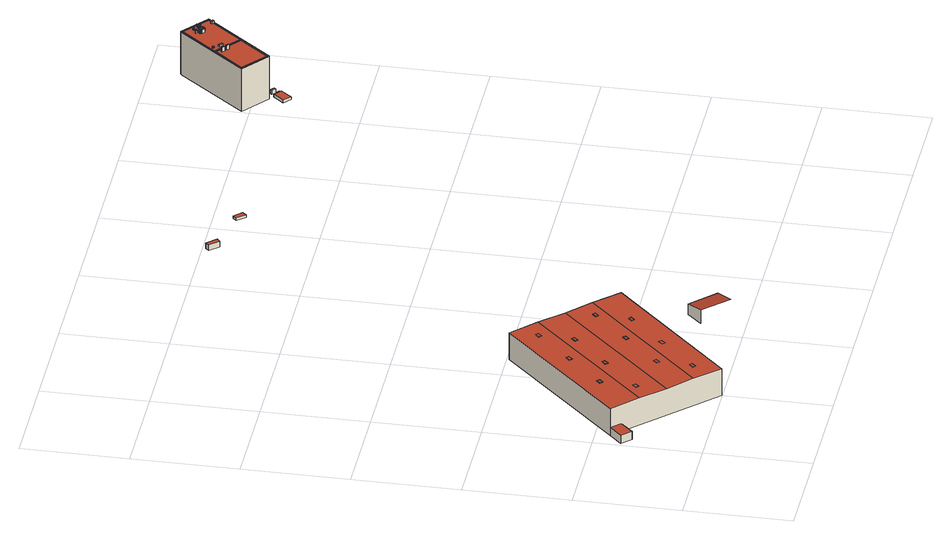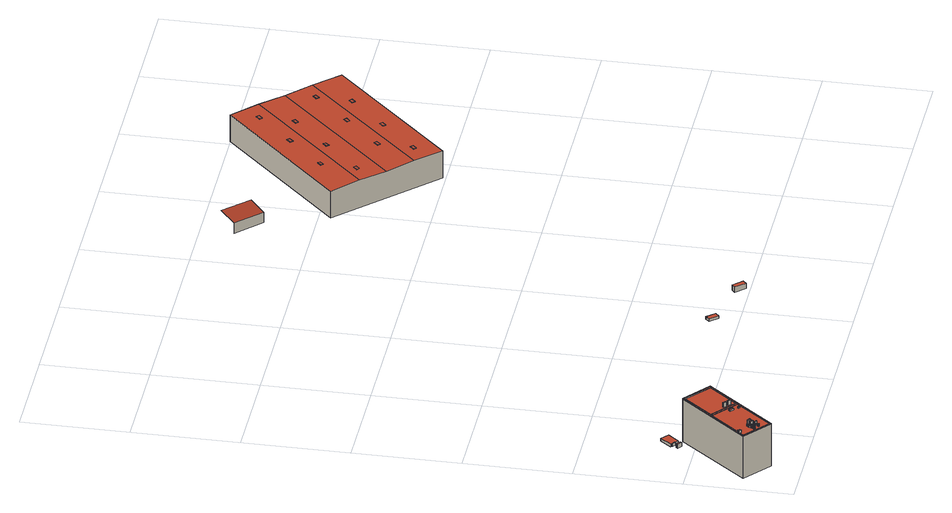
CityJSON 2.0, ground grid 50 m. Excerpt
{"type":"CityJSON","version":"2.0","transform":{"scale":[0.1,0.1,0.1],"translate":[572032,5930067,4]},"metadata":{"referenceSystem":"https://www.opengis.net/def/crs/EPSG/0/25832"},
"CityObjects":{
"building1":{"type":"Building","attributes":{"Grundfläche 2D":"4834.292536","Grundhöhe NN":"5.294"},"children":["building1-1","building1-2","building1-3","building1-4","building1-5","building1-6","building1-7","building1-8","building1-9","building1-10","building1-11","building1-12"],"geometry":[{"type":"Solid","lod":"3","boundaries":[[[[0,1,2,3]],[[2,4,5,3]],[[4,6,7,5]],[[6,8,9,7]],[[10,11,12,13]],[[0,14,15,13,1]],[[16,8,6,4,2,1,13,12,17]],[[9,8,16,18]],[[0,3,5,7,9,18,14]],[[10,13,15,19]],[[12,11,20,17]],[[11,10,19,20]],[[16,17,20,19,15,14,18]]]],"semantics":{"surfaces":[{"type":"RoofSurface"},{"type":"WallSurface"},{"type":"GroundSurface"}],"values":[[0,0,0,0,0,1,1,1,1,1,1,1,2]]}}]},
"building1-1":{"type":"BuildingInstallation","parents":["building1"],"geometry":[{"type":"MultiSurface","lod":"3","boundaries":[[[21,22,23,24]],[[24,23,25,26]],[[21,24,26,27]],[[22,21,27,28]],[[23,22,28,25]]],"semantics":{"surfaces":[{"type":"RoofSurface"},{"type":"WallSurface"}],"values":[0,1,1,1,1]}}]},
"building1-2":{"type":"BuildingInstallation","parents":["building1"],"geometry":[{"type":"MultiSurface","lod":"3","boundaries":[[[29,30,31,32]],[[33,34,32,31]],[[29,32,34,35]],[[35,36,30,29]],[[31,30,36,33]]],"semantics":{"surfaces":[{"type":"RoofSurface"},{"type":"WallSurface"}],"values":[0,1,1,1,1]}}]},
"building1-3":{"type":"BuildingInstallation","parents":["building1"],"geometry":[{"type":"MultiSurface","lod":"3","boundaries":[[[37,38,39,40]],[[41,42,40,39]],[[37,40,42,43]],[[43,44,38,37]],[[39,38,44,41]]],"semantics":{"surfaces":[{"type":"RoofSurface"},{"type":"WallSurface"}],"values":[0,1,1,1,1]}}]},
"building1-4":{"type":"BuildingInstallation","parents":["building1"],"geometry":[{"type":"MultiSurface","lod":"3","boundaries":[[[45,46,47,48]],[[48,47,49,50]],[[45,48,50,51]],[[46,45,51,52]],[[47,46,52,49]]],"semantics":{"surfaces":[{"type":"RoofSurface"},{"type":"WallSurface"}],"values":[0,1,1,1,1]}}]},
"building1-5":{"type":"BuildingInstallation","parents":["building1"],"geometry":[{"type":"MultiSurface","lod":"3","boundaries":[[[53,54,55,56]],[[56,55,57,58]],[[53,56,58,59]],[[54,53,59,60]],[[55,54,60,57]]],"semantics":{"surfaces":[{"type":"RoofSurface"},{"type":"WallSurface"}],"values":[0,1,1,1,1]}}]},
"building1-6":{"type":"BuildingInstallation","parents":["building1"],"geometry":[{"type":"MultiSurface","lod":"3","boundaries":[[[61,62,63,64]],[[64,63,65,66]],[[61,64,66,67]],[[62,61,67,68]],[[63,62,68,65]]],"semantics":{"surfaces":[{"type":"RoofSurface"},{"type":"WallSurface"}],"values":[0,1,1,1,1]}}]},
"building1-7":{"type":"BuildingInstallation","parents":["building1"],"geometry":[{"type":"MultiSurface","lod":"3","boundaries":[[[69,70,71,72]],[[72,71,73,74]],[[69,72,74,75]],[[70,69,75,76]],[[71,70,76,73]]],"semantics":{"surfaces":[{"type":"RoofSurface"},{"type":"WallSurface"}],"values":[0,1,1,1,1]}}]},
"building1-8":{"type":"BuildingInstallation","parents":["building1"],"geometry":[{"type":"MultiSurface","lod":"3","boundaries":[[[77,78,79,80]],[[80,79,81,82]],[[77,80,82,83]],[[78,77,83,84]],[[79,78,84,81]]],"semantics":{"surfaces":[{"type":"RoofSurface"},{"type":"WallSurface"}],"values":[0,1,1,1,1]}}]},
"building1-9":{"type":"BuildingInstallation","parents":["building1"],"geometry":[{"type":"MultiSurface","lod":"3","boundaries":[[[85,86,87,88]],[[88,87,89,90]],[[85,88,90,91]],[[86,85,91,92]],[[87,86,92,89]]],"semantics":{"surfaces":[{"type":"RoofSurface"},{"type":"WallSurface"}],"values":[0,1,1,1,1]}}]},
"building1-10":{"type":"BuildingInstallation","parents":["building1"],"geometry":[{"type":"MultiSurface","lod":"3","boundaries":[[[93,94,95,96]],[[96,95,97,98]],[[93,96,98,99]],[[94,93,99,100]],[[95,94,100,97]]],"semantics":{"surfaces":[{"type":"RoofSurface"},{"type":"WallSurface"}],"values":[0,1,1,1,1]}}]},
"building1-11":{"type":"BuildingInstallation","parents":["building1"],"geometry":[{"type":"MultiSurface","lod":"3","boundaries":[[[101,102,103,104]],[[104,103,105,106]],[[101,104,106,107]],[[102,101,107,108]],[[103,102,108,105]]],"semantics":{"surfaces":[{"type":"RoofSurface"},{"type":"WallSurface"}],"values":[0,1,1,1,1]}}]},
"building1-12":{"type":"BuildingInstallation","parents":["building1"],"geometry":[{"type":"MultiSurface","lod":"3","boundaries":[[[109,110,111,112]],[[112,111,113,114]],[[109,112,114,115]],[[110,109,115,116]],[[111,110,116,113]]],"semantics":{"surfaces":[{"type":"RoofSurface"},{"type":"WallSurface"}],"values":[0,1,1,1,1]}}]},
"building2":{"type":"Building","attributes":{"Grundfläche 2D":"14545.462781","Grundhöhe NN":"5.445"},"geometry":[{"type":"MultiSurface","lod":"3","boundaries":[[[117,118,119,120]],[[118,117,121,122]],[[118,122,123,119]]],"semantics":{"surfaces":[{"type":"WallSurface"},{"type":"RoofSurface"}],"values":[0,1,0]}}]},
"building3":{"type":"Building","attributes":{"Grundfläche 2D":"14.182754","Grundhöhe NN":"5.438"},"geometry":[{"type":"Solid","lod":"3","boundaries":[[[[124,125,126,127]],[[128,129,127,126]],[[129,130,124,127]],[[130,131,125,124]],[[131,128,126,125]],[[131,130,129,128]]]],"semantics":{"surfaces":[{"type":"RoofSurface"},{"type":"WallSurface"},{"type":"GroundSurface"}],"values":[[0,1,1,1,1,2]]}}]},
"building4":{"type":"Building","attributes":{"Grundfläche 2D":"13.044372","Grundhöhe NN":"5.451"},"geometry":[{"type":"Solid","lod":"3","boundaries":[[[[132,133,134,135]],[[133,132,136,137]],[[134,133,137,138]],[[135,134,138,139]],[[132,135,139,136]],[[137,136,139,138]]]],"semantics":{"surfaces":[{"type":"RoofSurface"},{"type":"WallSurface"},{"type":"GroundSurface"}],"values":[[0,1,1,1,1,2]]}}]},
"building5":{"type":"Building","attributes":{"Grundfläche 2D":"29.277241","Grundhöhe NN":"4.511"},"geometry":[{"type":"Solid","lod":"3","boundaries":[[[[140,141,142,143]],[[143,142,144,145]],[[140,143,145,146]],[[141,140,146,147]],[[142,141,147,144]],[[147,146,145,144]]]],"semantics":{"surfaces":[{"type":"RoofSurface"},{"type":"WallSurface"},{"type":"GroundSurface"}],"values":[[0,1,1,1,1,2]]}}]},
"building6":{"type":"Building","attributes":{"Grundfläche 2D":"0.543271","Grundhöhe NN":"4.511"},"geometry":[{"type":"Solid","lod":"3","boundaries":[[[[148,149,150,151]],[[152,153,151,150]],[[153,154,148,151]],[[154,155,149,148]],[[155,152,150,149]],[[155,154,153,152]]]],"semantics":{"surfaces":[{"type":"RoofSurface"},{"type":"WallSurface"},{"type":"GroundSurface"}],"values":[[0,1,1,1,1,2]]}}]},
"building7":{"type":"Building","attributes":{"Grundfläche 2D":"2.221955","Grundhöhe NN":"4.511"},"geometry":[{"type":"Solid","lod":"3","boundaries":[[[[156,157,158,159]],[[160,161,159,158]],[[161,162,156,159]],[[162,163,157,156]],[[163,160,158,157]],[[163,162,161,160]]]],"semantics":{"surfaces":[{"type":"RoofSurface"},{"type":"WallSurface"},{"type":"GroundSurface"}],"values":[[0,1,1,1,1,2]]}}]},
"building8":{"type":"Building","attributes":{"Grundfläche 2D":"679.817360","Grundhöhe NN":"4.508"},"children":["building8-1","building8-2","building8-3","building8-4","building8-5","building8-6","building8-7","building8-8","building8-9","building8-10","building8-11","building8-12","building8-13","building8-14","building8-15","building8-16","building8-17"],"geometry":[{"type":"MultiSurface","lod":"3","boundaries":[[[164,165,166,167,168,169,170,171,172,173,174,175,176,177]],[[178,173,172,179,180,181,182,176,175,183,184]],[[185,186,187,188,189,190,191,192,193,194,195,196,197,198,199]],[[200,201,174,173]],[[201,202,175,174]],[[197,196,177,176]],[[164,177,196,195]],[[168,167,192,191]],[[191,190,169,168]],[[189,170,169,190]],[[188,187,172,171]],[[203,200,173,178]],[[179,172,187,186]],[[185,180,179,186]],[[199,198,197,176,182,181]],[[202,204,205,203,178,184,183,175]],[[200,203,206,207]],[[201,200,207,208]],[[202,201,208,209]],[[210,206,203,205,204,202,209,211]],[[210,211,209,208,207,206]]],"semantics":{"surfaces":[{"type":"RoofSurface"},{"type":"WallSurface"},{"type":"GroundSurface"}],"values":[0,0,0,1,1,1,1,1,1,1,1,1,1,1,1,1,1,1,1,1,2]}}]},
"building8-1":{"type":"BuildingInstallation","parents":["building8"],"geometry":[{"type":"MultiSurface","lod":"3","boundaries":[[[212,213,214,215]],[[215,214,216,217]],[[212,215,217,218]],[[213,212,218,219]],[[214,213,219,216]]],"semantics":{"surfaces":[{"type":"RoofSurface"},{"type":"WallSurface"}],"values":[0,1,1,1,1]}}]},
"building8-2":{"type":"BuildingInstallation","parents":["building8"],"geometry":[{"type":"MultiSurface","lod":"3","boundaries":[[[220,221,222,223]],[[223,222,224,225]],[[220,223,225,226]],[[221,220,226,227]],[[222,221,227,224]]],"semantics":{"surfaces":[{"type":"RoofSurface"},{"type":"WallSurface"}],"values":[0,1,1,1,1]}}]},
"building8-3":{"type":"BuildingInstallation","parents":["building8"],"geometry":[{"type":"MultiSurface","lod":"3","boundaries":[[[228,229,230,231,232]],[[230,229,233,234]],[[234,235,236,232,231,230]],[[228,232,236,237]],[[237,233,229,228]]],"semantics":{"surfaces":[{"type":"RoofSurface"},{"type":"WallSurface"}],"values":[0,1,1,1,1]}}]},
"building8-4":{"type":"BuildingInstallation","parents":["building8"],"geometry":[{"type":"MultiSurface","lod":"3","boundaries":[[[238,239,240,241]],[[241,240,242,243]],[[238,241,243,244]],[[239,238,244,245]],[[240,239,245,242]]],"semantics":{"surfaces":[{"type":"RoofSurface"},{"type":"WallSurface"}],"values":[0,1,1,1,1]}}]},
"building8-5":{"type":"BuildingInstallation","parents":["building8"],"geometry":[{"type":"MultiSurface","lod":"3","boundaries":[[[246,247,248,249,250]],[[248,247,251,252]],[[192,167,166,250,249,248,252]],[[166,165,246,250]],[[247,246,165,164,195,251]]],"semantics":{"surfaces":[{"type":"RoofSurface"},{"type":"WallSurface"}],"values":[0,1,1,1,1]}}]},
"building8-6":{"type":"BuildingInstallation","parents":["building8"],"geometry":[{"type":"MultiSurface","lod":"3","boundaries":[[[253,254,255,256]],[[257,258,254,253]],[[258,259,255,254]],[[259,260,256,255]],[[260,257,253,256]]],"semantics":{"surfaces":[{"type":"RoofSurface"},{"type":"WallSurface"}],"values":[0,1,1,1,1]}}]},
"building8-7":{"type":"BuildingInstallation","parents":["building8"],"geometry":[{"type":"MultiSurface","lod":"3","boundaries":[[[261,262,263,264,265,266,267,268,269,270,271,272,273,274,275,276,277,278,279,280,281,282,283]],[[262,261,284,285]],[[263,262,285,286]],[[264,263,286,287]],[[261,283,288,284]],[[265,264,287,289]],[[266,265,289,290]],[[267,266,290,291]],[[268,267,291,292]],[[269,268,292,293]],[[270,269,293,294]],[[271,270,294,295]],[[272,271,295,296]],[[273,272,296,297]],[[274,273,297,298]],[[275,274,298,299]],[[276,275,299,300]],[[277,276,300,301]],[[278,277,301,302]],[[279,278,302,303]],[[280,279,303,304]],[[281,280,304,305]],[[282,281,305,306]],[[283,282,306,288]]],"semantics":{"surfaces":[{"type":"RoofSurface"},{"type":"WallSurface"}],"values":[0,1,1,1,1,1,1,1,1,1,1,1,1,1,1,1,1,1,1,1,1,1,1,1]}}]},
"building8-8":{"type":"BuildingInstallation","parents":["building8"],"geometry":[{"type":"MultiSurface","lod":"3","boundaries":[[[307,308,309,310,311,312,313,314,315,316,317,318,319,320,321,322,323,324,325]],[[307,325,326,327]],[[308,307,327,328]],[[309,308,328,329]],[[310,309,329,330]],[[311,310,330,331]],[[312,311,331,332]],[[313,312,332,333]],[[314,313,333,334]],[[315,314,334,335]],[[316,315,335,336]],[[317,316,336,337]],[[318,317,337,338]],[[319,318,338,339]],[[320,319,339,340]],[[321,320,340,341]],[[322,321,341,342]],[[323,322,342,343]],[[324,323,343,344]],[[325,324,344,326]]],"semantics":{"surfaces":[{"type":"RoofSurface"},{"type":"WallSurface"}],"values":[0,1,1,1,1,1,1,1,1,1,1,1,1,1,1,1,1,1,1,1]}}]},
"building8-9":{"type":"BuildingInstallation","parents":["building8"],"geometry":[{"type":"MultiSurface","lod":"3","boundaries":[[[345,346,347,348]],[[347,346,349,350]],[[351,348,347,350]],[[345,348,351,352]],[[346,345,352,349]]],"semantics":{"surfaces":[{"type":"RoofSurface"},{"type":"WallSurface"}],"values":[0,1,1,1,1]}}]},
"building8-10":{"type":"BuildingInstallation","parents":["building8"],"geometry":[{"type":"MultiSurface","lod":"3","boundaries":[[[353,354,355,356,357,358,359,360,361,362,363,364,365,366,367,368,369,370,371,372,373,374,375,376,377,378,379,380,381]],[[354,353,382,383]],[[355,354,383,384]],[[380,379,385,386]],[[381,380,386,387]],[[353,381,387,382]],[[356,355,384,388]],[[357,356,388,389]],[[358,357,389,390]],[[359,358,390,391]],[[360,359,391,392]],[[361,360,392,393]],[[362,361,393,394]],[[363,362,394,395]],[[364,363,395,396]],[[365,364,396,397]],[[366,365,397,398]],[[367,366,398,399]],[[368,367,399,400]],[[369,368,400,401]],[[370,369,401,402]],[[371,370,402,403]],[[372,371,403,404]],[[373,372,404,405]],[[374,373,405,406]],[[375,374,406,407]],[[376,375,407,408]],[[377,376,408,409]],[[378,377,409,410]],[[379,378,410,385]]],"semantics":{"surfaces":[{"type":"RoofSurface"},{"type":"WallSurface"}],"values":[0,1,1,1,1,1,1,1,1,1,1,1,1,1,1,1,1,1,1,1,1,1,1,1,1,1,1,1,1,1]}}]},
"building8-11":{"type":"BuildingInstallation","parents":["building8"],"geometry":[{"type":"MultiSurface","lod":"3","boundaries":[[[411,412,413,414]],[[415,416,414,413]],[[411,414,416,417]],[[412,411,417,418]],[[418,415,413,412]]],"semantics":{"surfaces":[{"type":"RoofSurface"},{"type":"WallSurface"}],"values":[0,1,1,1,1]}}]},
"building8-12":{"type":"BuildingInstallation","parents":["building8"],"geometry":[{"type":"MultiSurface","lod":"3","boundaries":[[[419,420,421,422,423]],[[424,425,422,421]],[[426,424,421,420]],[[425,427,423,422]],[[427,428,419,423]]],"semantics":{"surfaces":[{"type":"RoofSurface"},{"type":"WallSurface"}],"values":[0,1,1,1,1]}}]},
"building8-13":{"type":"BuildingInstallation","parents":["building8"],"geometry":[{"type":"MultiSurface","lod":"3","boundaries":[[[171,170,181,180]],[[189,199,181,170]],[[171,180,185,188]]],"semantics":{"surfaces":[{"type":"RoofSurface"},{"type":"WallSurface"}],"values":[0,1,1]}}]},
"building8-14":{"type":"BuildingInstallation","parents":["building8"],"geometry":[{"type":"MultiSurface","lod":"3","boundaries":[[[429,430,431,432]],[[432,431,433,434]],[[429,432,434,435]],[[430,429,435,436]],[[431,430,436,433]]],"semantics":{"surfaces":[{"type":"RoofSurface"},{"type":"WallSurface"}],"values":[0,1,1,1,1]}}]},
"building8-15":{"type":"BuildingInstallation","parents":["building8"],"geometry":[{"type":"MultiSurface","lod":"3","boundaries":[[[437,438,439,440]],[[440,439,441,442]],[[437,440,442,443]],[[438,437,443,444]],[[439,438,444,441]]],"semantics":{"surfaces":[{"type":"RoofSurface"},{"type":"WallSurface"}],"values":[0,1,1,1,1]}}]},
"building8-16":{"type":"BuildingInstallation","parents":["building8"],"geometry":[{"type":"MultiSurface","lod":"3","boundaries":[[[445,446,447,448]],[[448,447,449,450]],[[445,448,450,451]],[[446,445,451,452]],[[447,446,452,449]]],"semantics":{"surfaces":[{"type":"RoofSurface"},{"type":"WallSurface"}],"values":[0,1,1,1,1]}}]},
"building8-17":{"type":"BuildingInstallation","parents":["building8"],"geometry":[{"type":"MultiSurface","lod":"3","boundaries":[[[453,454,455,456,457,458]],[[459,460,457,456]],[[461,462,453,458]],[[426,420,419,428,459,456,455,454,453,462]],[[460,461,458,457]]],"semantics":{"surfaces":[{"type":"RoofSurface"},{"type":"WallSurface"}],"values":[0,1,1,1,1]}}]}
},
"vertices":[
[625,988,152],[64,431,152],[175,319,155],[733,879,155],[279,214,151],[839,772,151],[381,111,155],[940,670,155],[489,2,152],[1051,558,152],[5,373,55],[49,329,55],[107,387,55],[64,431,55],[625,988,13],[64,431,13],[489,2,13],[107,387,13],[1051,558,13],[5,373,13],[49,329,13],
[627,869,156],[608,851,156],[619,840,156],[637,858,156],[619,840,154],[637,858,154],[627,869,154],[608,851,154],
[285,531,156],[267,513,156],[278,502,156],[296,520,156],[278,502,154],[296,520,154],[285,531,154],[267,513,154],
[665,318,156],[647,300,156],[658,289,156],[676,307,156],[658,289,154],[676,307,154],[665,318,154],[647,300,154],
[682,471,156],[672,482,156],[654,464,156],[664,454,156],[654,464,154],[664,454,154],[682,471,154],[672,482,154],
[450,536,156],[431,518,156],[442,508,156],[460,525,156],[442,508,154],[460,525,154],[450,536,154],[431,518,154],
[620,705,156],[602,686,156],[613,676,156],[631,694,156],[613,676,154],[631,694,154],[620,705,154],[602,686,154],
[495,149,156],[477,131,156],[488,121,156],[506,139,156],[488,121,154],[506,139,154],[495,149,154],[477,131,154],
[835,486,156],[818,469,156],[828,458,156],[846,476,156],[828,458,154],[846,476,154],[835,486,154],[818,469,154],
[279,367,156],[261,349,156],[272,338,156],[290,356,156],[272,338,154],[290,356,154],[279,367,154],[261,349,154],
[501,313,156],[483,296,156],[494,284,156],[512,302,156],[494,284,154],[512,302,154],[501,313,154],[483,296,154],
[842,650,156],[824,633,156],[835,622,156],[853,640,156],[835,622,154],[853,640,154],[842,650,154],[824,633,154],
[456,700,156],[438,682,156],[448,671,156],[467,689,156],[448,671,154],[467,689,154],[456,700,154],[438,682,154],
[1076,204,84],[1145,273,68],[1145,273,14],[1076,204,14],[1189,89,84],[1258,159,68],[1258,159,14],
[1344,2424,42],[1361,2440,42],[1320,2483,42],[1303,2467,42],[1320,2483,14],[1303,2467,14],[1344,2424,14],[1361,2440,14],
[1592,2409,28],[1574,2391,28],[1610,2354,28],[1628,2372,28],[1592,2409,15],[1574,2391,15],[1610,2354,15],[1628,2372,15],
[2653,2338,19],[2695,2389,19],[2661,2417,19],[2619,2367,19],[2661,2417,5],[2619,2367,5],[2653,2338,5],[2695,2389,5],
[2679,2408,20],[2677,2405,20],[2688,2396,20],[2690,2398,20],[2688,2396,5],[2690,2398,5],[2679,2408,5],[2677,2405,5],
[2696,2415,26],[2702,2423,26],[2685,2438,26],[2679,2431,26],[2685,2438,5],[2679,2431,5],[2696,2415,5],[2702,2423,5],
[2882,2736,228],[2885,2734,228],[2878,2726,228],[2876,2728,228],[2760,2587,228],[2759,2588,228],[2757,2586,228],[2753,2581,228],[2639,2443,228],[2640,2434,228],[2905,2755,228],[2778,2859,228],[2779,2852,228],[2897,2754,228],[2514,2537,228],[2523,2539,228],[2636,2676,228],[2640,2682,228],[2778,2851,228],[2775,2855,228],[2774,2854,228],[2636,2676,225],[2523,2539,225],[2639,2443,225],[2753,2581,225],[2757,2586,225],[2759,2588,225],[2760,2587,225],[2876,2728,225],[2878,2726,225],[2885,2734,225],[2882,2736,225],[2897,2754,225],[2779,2852,225],[2778,2851,225],[2640,2682,225],[2640,2434,225],[2905,2755,225],[2778,2859,225],[2514,2537,225],[2775,2855,225],[2774,2854,225],[2514,2537,5],[2640,2434,5],[2905,2755,5],[2778,2859,5],[2774,2854,5],[2775,2855,5],
[2700,2654,232],[2707,2662,232],[2691,2675,232],[2684,2666,232],[2691,2675,225],[2684,2666,225],[2700,2654,225],[2707,2662,225],
[2652,2637,248],[2657,2643,248],[2647,2652,248],[2642,2647,248],[2647,2652,225],[2642,2647,225],[2652,2637,225],[2657,2643,225],
[2837,2790,240],[2831,2795,240],[2826,2790,240],[2827,2789,240],[2832,2785,240],[2831,2795,225],[2826,2790,225],[2827,2789,225],[2832,2785,225],[2837,2790,225],
[2817,2764,234],[2812,2757,234],[2814,2755,234],[2820,2761,234],[2814,2755,225],[2820,2761,225],[2817,2764,225],[2812,2757,225],
[2885,2734,238],[2875,2741,238],[2869,2734,238],[2876,2728,238],[2878,2726,238],[2875,2741,225],[2869,2734,225],
[2787,2769,244],[2782,2763,244],[2793,2754,244],[2798,2760,244],[2787,2769,225],[2782,2763,225],[2793,2754,225],[2798,2760,225],
[2805,2810,238],[2805,2809,238],[2804,2809,238],[2804,2808,238],[2804,2807,238],[2804,2806,238],[2805,2805,238],[2806,2805,238],[2806,2804,238],[2807,2804,238],[2807,2805,238],[2808,2805,238],[2809,2805,238],[2809,2806,238],[2810,2806,238],[2810,2807,238],[2810,2808,238],[2809,2808,238],[2809,2809,238],[2809,2810,238],[2808,2810,238],[2807,2810,238],[2806,2810,238],[2805,2810,225],[2805,2809,225],[2804,2809,225],[2804,2808,225],[2806,2810,225],[2804,2807,225],[2804,2806,225],[2805,2805,225],[2806,2805,225],[2806,2804,225],[2807,2804,225],[2807,2805,225],[2808,2805,225],[2809,2805,225],[2809,2806,225],[2810,2806,225],[2810,2807,225],[2810,2808,225],[2809,2808,225],[2809,2809,225],[2809,2810,225],[2808,2810,225],[2807,2810,225],
[2838,2797,235],[2837,2797,235],[2836,2797,235],[2835,2796,235],[2835,2795,235],[2835,2794,235],[2835,2793,235],[2836,2793,235],[2836,2792,235],[2837,2792,235],[2838,2792,235],[2839,2792,235],[2839,2793,235],[2840,2793,235],[2840,2794,235],[2840,2795,235],[2840,2796,235],[2840,2797,235],[2839,2797,235],[2839,2797,225],[2838,2797,225],[2837,2797,225],[2836,2797,225],[2835,2796,225],[2835,2795,225],[2835,2794,225],[2835,2793,225],[2836,2793,225],[2836,2792,225],[2837,2792,225],[2838,2792,225],[2839,2792,225],[2839,2793,225],[2840,2793,225],[2840,2794,225],[2840,2795,225],[2840,2796,225],[2840,2797,225],
[2807,2772,244],[2796,2780,244],[2791,2774,244],[2802,2766,244],[2796,2780,225],[2791,2774,225],[2802,2766,225],[2807,2772,225],
[2828,2779,242],[2829,2779,242],[2829,2780,242],[2829,2781,242],[2829,2782,242],[2829,2783,242],[2828,2783,242],[2828,2784,242],[2827,2784,242],[2827,2785,242],[2826,2785,242],[2825,2785,242],[2824,2785,242],[2823,2785,242],[2823,2784,242],[2822,2784,242],[2821,2783,242],[2821,2782,242],[2821,2781,242],[2821,2780,242],[2821,2779,242],[2822,2778,242],[2823,2777,242],[2824,2777,242],[2825,2777,242],[2826,2777,242],[2827,2777,242],[2827,2778,242],[2828,2778,242],[2828,2779,225],[2829,2779,225],[2829,2780,225],[2827,2777,225],[2827,2778,225],[2828,2778,225],[2829,2781,225],[2829,2782,225],[2829,2783,225],[2828,2783,225],[2828,2784,225],[2827,2784,225],[2827,2785,225],[2826,2785,225],[2825,2785,225],[2824,2785,225],[2823,2785,225],[2823,2784,225],[2822,2784,225],[2821,2783,225],[2821,2782,225],[2821,2781,225],[2821,2780,225],[2821,2779,225],[2822,2778,225],[2823,2777,225],[2824,2777,225],[2825,2777,225],[2826,2777,225],
[2671,2689,232],[2675,2694,232],[2670,2697,232],[2666,2693,232],[2670,2697,225],[2666,2693,225],[2671,2689,225],[2675,2694,225],
[2804,2792,227],[2799,2796,227],[2778,2771,227],[2782,2767,227],[2803,2792,227],[2778,2771,225],[2782,2767,225],[2799,2796,225],[2803,2792,225],[2804,2792,225],
[2780,2794,235],[2778,2791,235],[2785,2785,235],[2788,2788,235],[2785,2785,225],[2788,2788,225],[2780,2794,225],[2778,2791,225],
[2672,2621,248],[2677,2627,248],[2666,2636,248],[2661,2630,248],[2666,2636,225],[2661,2630,225],[2672,2621,225],[2677,2627,225],
[2827,2769,234],[2824,2772,234],[2819,2765,234],[2822,2763,234],[2819,2765,225],[2822,2763,225],[2827,2769,225],[2824,2772,225],
[2797,2797,230],[2799,2796,230],[2804,2792,230],[2804,2791,230],[2807,2795,230],[2800,2801,230],[2804,2791,225],[2807,2795,225],[2800,2801,225],[2797,2797,225]
]}
